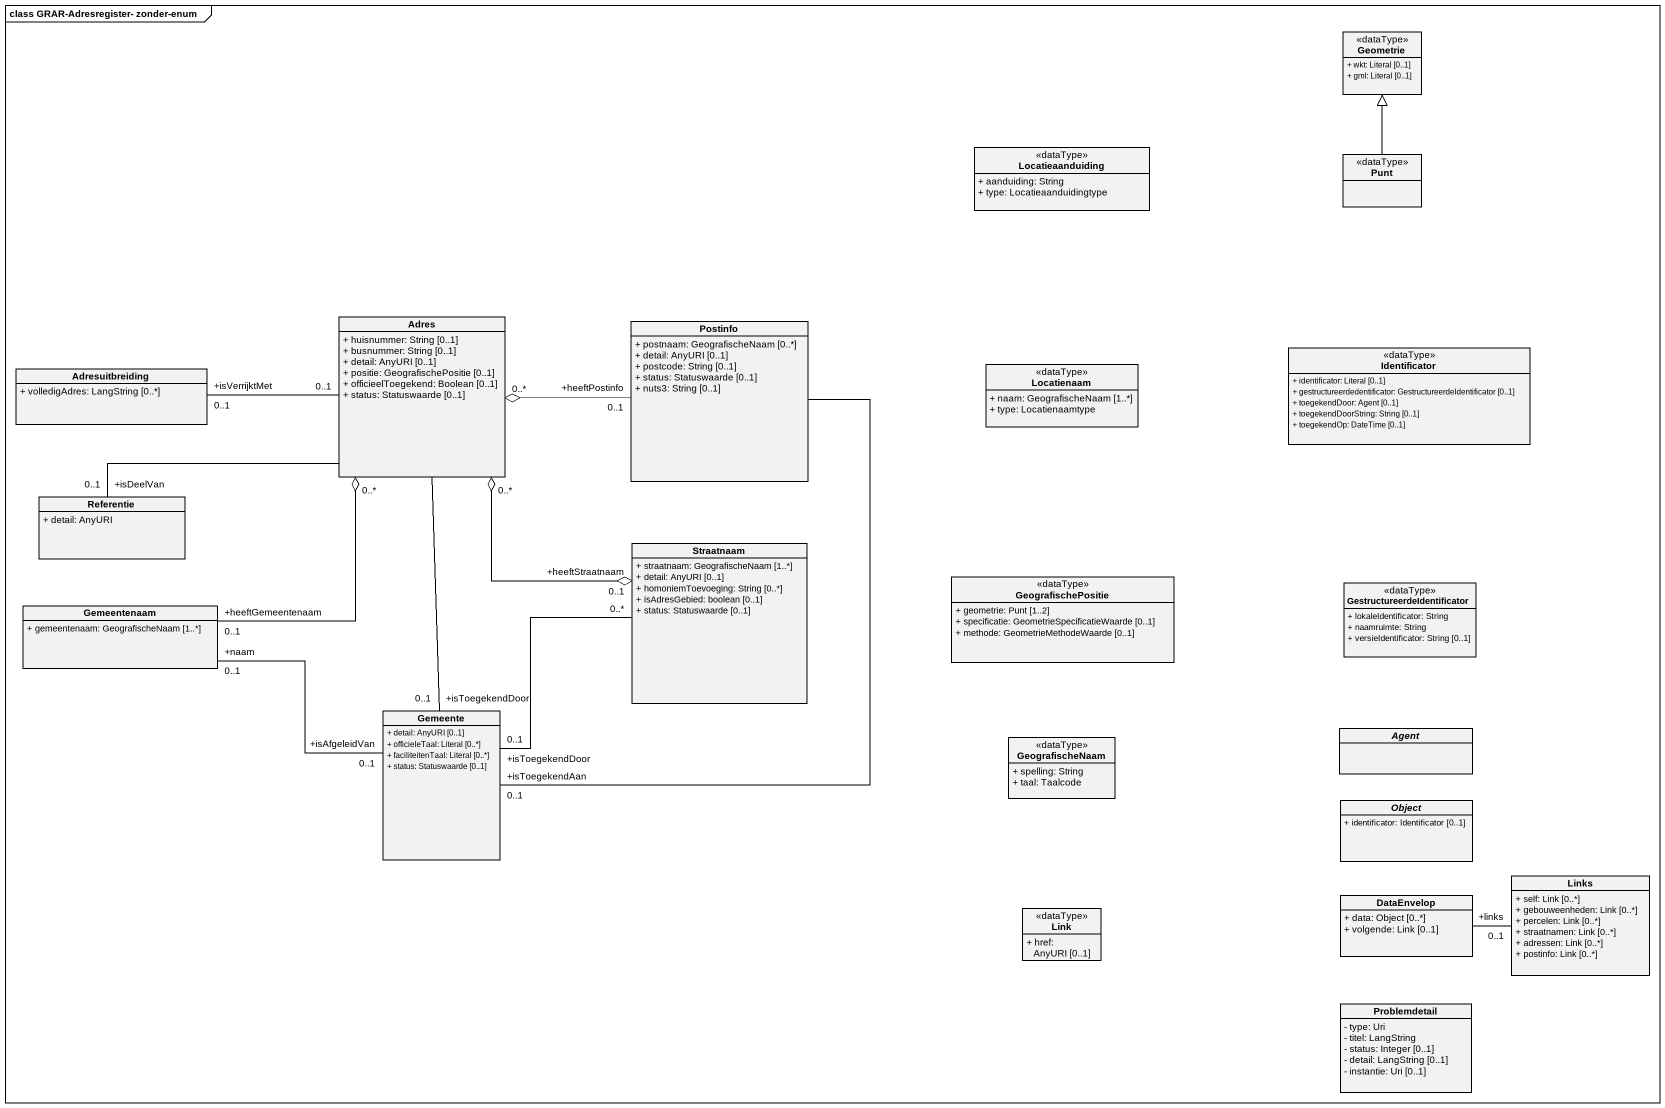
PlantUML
@startuml
mainframe class GRAR-Adresregister- zonder-enum
hide circle
hide empty members
skinparam classAttributeIconSize 0
class Geometrie <<dataType>> {
  + wkt: Literal [0..1]
  + gml: Literal [0..1]
}
class Locatieaanduiding <<dataType>> {
  + aanduiding: String
  + type: Locatieaanduidingtype
}
class Punt <<dataType>>
class Adres {
  + huisnummer: String [0..1]
  + busnummer: String [0..1]
  + detail: AnyURI [0..1]
  + positie: GeografischePositie [0..1]
  + officieelToegekend: Boolean [0..1]
  + status: Statuswaarde [0..1]
}
class Postinfo {
  + postnaam: GeografischeNaam [0..*]
  + detail: AnyURI [0..1]
  + postcode: String [0..1]
  + status: Statuswaarde [0..1]
  + nuts3: String [0..1]
}
class Identificator <<dataType>> {
  + identificator: Literal [0..1]
  + gestructureerdedentificator: GestructureerdeIdentificator [0..1]
  + toegekendDoor: Agent [0..1]
  + toegekendDoorString: String [0..1]
  + toegekendOp: DateTime [0..1]
}
class Adresuitbreiding {
  + volledigAdres: LangString [0..*]
}
class Locatienaam <<dataType>> {
  + naam: GeografischeNaam [1..*]
  + type: Locatienaamtype
}
class Referentie {
  + detail: AnyURI
}
class Straatnaam {
  + straatnaam: GeografischeNaam [1..*]
  + detail: AnyURI [0..1]
  + homoniemToevoeging: String [0..*]
  + isAdresGebied: boolean [0..1]
  + status: Statuswaarde [0..1]
}
class GeografischePositie <<dataType>> {
  + geometrie: Punt [1..2]
  + specificatie: GeometrieSpecificatieWaarde [0..1]
  + methode: GeometrieMethodeWaarde [0..1]
}
class GestructureerdeIdentificator <<dataType>> {
  + lokaleIdentificator: String
  + naamruimte: String
  + versieIdentificator: String [0..1]
}
class Gemeentenaam {
  + gemeentenaam: GeografischeNaam [1..*]
}
class Gemeente {
  + detail: AnyURI [0..1]
  + officieleTaal: Literal [0..*]
  + faciliteitenTaal: Literal [0..*]
  + status: Statuswaarde [0..1]
}
class GeografischeNaam <<dataType>> {
  + spelling: String
  + taal: Taalcode
}
abstract class "Agent" as Agent_
abstract class "Object" as Object_ {
  + identificator: Identificator [0..1]
}
class Links {
  + self: Link [0..*]
  + gebouweenheden: Link [0..*]
  + percelen: Link [0..*]
  + straatnamen: Link [0..*]
  + adressen: Link [0..*]
  + postinfo: Link [0..*]
}
class Link <<dataType>> {
  + href: AnyURI [0..1]
}
class DataEnvelop {
  + data: Object [0..*]
  + volgende: Link [0..1]
}
class Problemdetail {
  - type: Uri
  - titel: LangString
  - status: Integer [0..1]
  - detail: LangString [0..1]
  - instantie: Uri [0..1]
}
Punt -up-|> Geometrie
Adres "0..*" o-right- "+heeftPostinfo\n0..1" Postinfo
Adres "0..1" -left- "+isVerrijktMet\n0..1" Adresuitbreiding
Adres "0..*" o--o "+heeftStraatnaam\n0..1" Straatnaam
Adres "0..*" o-- "+heeftGemeentenaam\n0..1" Gemeentenaam
Adres -- "+isToegekendDoor\n0..1" Gemeente
Postinfo -- "+isToegekendAan\n0..1" Gemeente
Referentie "+isDeelVan\n0..1" -right- Adres
Straatnaam "0..*" -left- "+isToegekendDoor\n0..1" Gemeente
Gemeentenaam "+naam\n0..1" -right- "+isAfgeleidVan\n0..1" Gemeente
DataEnvelop -right- "+links\n0..1" Links
@enduml
